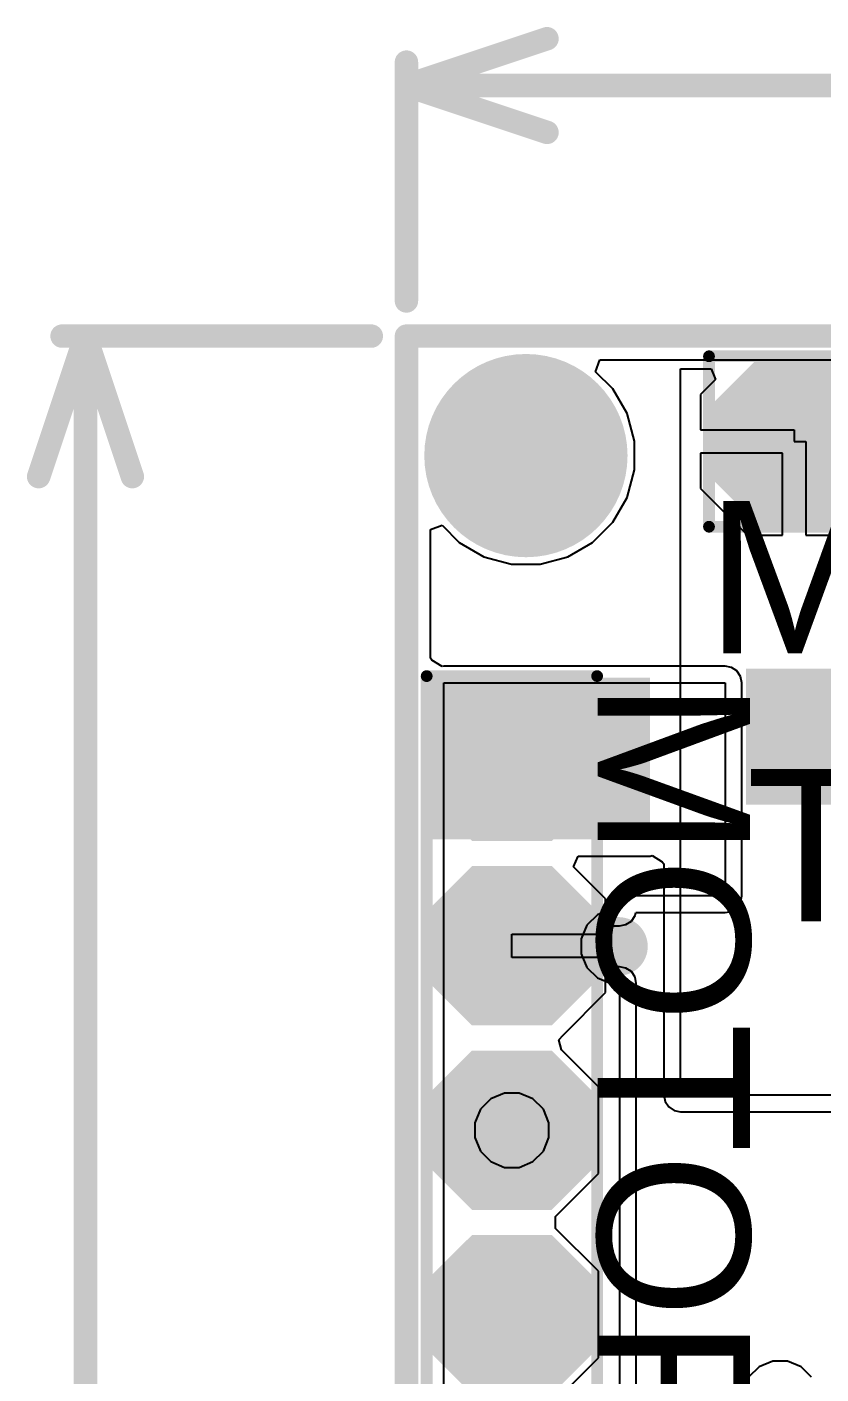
# Model space of a CAD drawing. Header units: millimetres. Extents: x -5.5 to 48.8, y -1.4 to 42.1.
# Drawn here: x -5.41 to 3.2, y 27.45 to 42.06 of the extents above; entities that cross this region are included whole.
import ezdxf

# ---------------------------------------------------------------- set-up
doc = ezdxf.new("R2010")
doc.units = ezdxf.units.MM
for name, color, linetype in [('BottomLayer', 5, 'Continuous'), ('BottomSolder', 6, 'Continuous'), ('Mechanical1', 6, 'Continuous'), ('Mechanical2', 216, 'Continuous'), ('MultiLayer', 9, 'Continuous'), ('PadHoleLayer', 156, 'Continuous'), ('TopLayer', 1, 'Continuous'), ('TopOverlay', 2, 'Continuous'), ('TopPaste', 8, 'Continuous'), ('TopSolder', 216, 'Continuous'), ('ViaHoleLayer', 16, 'Continuous')]:
    doc.layers.add(name, color=color, linetype=linetype)
doc.styles.add('Arial', font='', dxfattribs={"height": 0.2})
doc.styles.get('Arial').set_extended_font_data('Arial')

# ---------------------------------------------------------------- blocks, each defined once
blk = doc.blocks.new('LED_0805_14')
at = {"layer": 'TopLayer'}
for points in [[(-1.65, 0.6), (-0.45, 0.6), (-0.45, -0.6), (-1.65, -0.6)], [(0.45, 0.6), (1.65, 0.6), (1.65, -0.6), (0.45, -0.6)]]:
    blk.add_hatch(color=1, dxfattribs=at).paths.add_polyline_path(points)
at = {"layer": 'TopOverlay'}
blk.add_hatch(color=2, dxfattribs=at).paths.add_polyline_path([(1.731, -0.736), (2.794, -0.736), (2.794, 0.737), (1.731, 0.737)])
at = {"layer": 'TopPaste'}
for points in [[(-1.65, 0.6), (-0.45, 0.6), (-0.45, -0.6), (-1.65, -0.6)], [(0.45, 0.6), (1.65, 0.6), (1.65, -0.6), (0.45, -0.6)]]:
    blk.add_hatch(color=8, dxfattribs=at).paths.add_polyline_path(points)
at = {"layer": 'TopSolder'}
for points in [[(-1.752, 0.702), (-0.348, 0.702), (-0.348, -0.702), (-1.752, -0.702)], [(0.348, 0.702), (1.752, 0.702), (1.752, -0.702), (0.348, -0.702)]]:
    blk.add_hatch(color=216, dxfattribs=at).paths.add_polyline_path(points)
at = {"layer": 'TopOverlay', "const_width": 0.127}
for points in [[(-0.479, 0.681), (-1.727, 0.681)], [(-1.727, 0.681), (-1.727, -0.681)], [(1.731, 0.686), (0.483, 0.686)], [(1.731, 0.686), (1.731, -0.677)], [(-0.479, -0.681), (-1.727, -0.681)], [(1.731, -0.677), (0.483, -0.677)]]:
    blk.add_lwpolyline(points, dxfattribs=at)
at = {"layer": 'TopOverlay', "const_width": 0.0635}
for points in [[(-1.759, 0.681, 1), (-1.695, 0.681, 1)], [(-1.759, 0.681, 1), (-1.695, 0.681, 1)], [(-0.511, 0.681, 1), (-0.447, 0.681, 1)], [(0.451, 0.686, 1), (0.514, 0.686, 1)], [(1.699, 0.686, 1), (1.763, 0.686, 1)], [(1.699, 0.686, 1), (1.763, 0.686, 1)], [(-1.759, -0.681, 1), (-1.695, -0.681, 1)], [(-1.759, -0.681, 1), (-1.695, -0.681, 1)], [(-0.511, -0.681, 1), (-0.447, -0.681, 1)], [(0.451, -0.677, 1), (0.514, -0.677, 1)], [(1.699, -0.677, 1), (1.763, -0.677, 1)], [(1.699, -0.677, 1), (1.763, -0.677, 1)]]:
    blk.add_lwpolyline(points, format="xyb", close=True, dxfattribs=at)
blk = doc.blocks.new('SMD_PADS__1X8__2_54MM_34')
at = {"layer": 'TopLayer'}
for points in [[(0.381, 0.762), (-0.381, 0.762), (-0.762, 0.381), (-0.762, -0.381), (-0.381, -0.762), (0.381, -0.762), (0.762, -0.381), (0.762, 0.381)], [(2.381, 0.762), (1.619, 0.762), (1.238, 0.381), (1.238, -0.381), (1.619, -0.762), (2.381, -0.762), (2.762, -0.381), (2.762, 0.381)], [(4.381, 0.762), (3.619, 0.762), (3.238, 0.381), (3.238, -0.381), (3.619, -0.762), (4.381, -0.762), (4.762, -0.381), (4.762, 0.381)], [(6.381, 0.762), (5.619, 0.762), (5.238, 0.381), (5.238, -0.381), (5.619, -0.762), (6.381, -0.762), (6.762, -0.381), (6.762, 0.381)], [(8.381, 0.762), (7.619, 0.762), (7.238, 0.381), (7.238, -0.381), (7.619, -0.762), (8.381, -0.762), (8.762, -0.381), (8.762, 0.381)], [(10.381, 0.762), (9.619, 0.762), (9.238, 0.381), (9.238, -0.381), (9.619, -0.762), (10.381, -0.762), (10.762, -0.381), (10.762, 0.381)], [(12.381, 0.762), (11.619, 0.762), (11.238, 0.381), (11.238, -0.381), (11.619, -0.762), (12.381, -0.762), (12.762, -0.381), (12.762, 0.381)], [(14.381, 0.762), (13.619, 0.762), (13.238, 0.381), (13.238, -0.381), (13.619, -0.762), (14.381, -0.762), (14.762, -0.381), (14.762, 0.381)]]:
    blk.add_hatch(color=1, dxfattribs=at).paths.add_polyline_path(points)
at = {"layer": 'TopPaste'}
for points in [[(0.381, 0.762), (-0.381, 0.762), (-0.762, 0.381), (-0.762, -0.381), (-0.381, -0.762), (0.381, -0.762), (0.762, -0.381), (0.762, 0.381)], [(2.381, 0.762), (1.619, 0.762), (1.238, 0.381), (1.238, -0.381), (1.619, -0.762), (2.381, -0.762), (2.762, -0.381), (2.762, 0.381)], [(4.381, 0.762), (3.619, 0.762), (3.238, 0.381), (3.238, -0.381), (3.619, -0.762), (4.381, -0.762), (4.762, -0.381), (4.762, 0.381)], [(6.381, 0.762), (5.619, 0.762), (5.238, 0.381), (5.238, -0.381), (5.619, -0.762), (6.381, -0.762), (6.762, -0.381), (6.762, 0.381)], [(8.381, 0.762), (7.619, 0.762), (7.238, 0.381), (7.238, -0.381), (7.619, -0.762), (8.381, -0.762), (8.762, -0.381), (8.762, 0.381)], [(10.381, 0.762), (9.619, 0.762), (9.238, 0.381), (9.238, -0.381), (9.619, -0.762), (10.381, -0.762), (10.762, -0.381), (10.762, 0.381)], [(12.381, 0.762), (11.619, 0.762), (11.238, 0.381), (11.238, -0.381), (11.619, -0.762), (12.381, -0.762), (12.762, -0.381), (12.762, 0.381)], [(14.381, 0.762), (13.619, 0.762), (13.238, 0.381), (13.238, -0.381), (13.619, -0.762), (14.381, -0.762), (14.762, -0.381), (14.762, 0.381)]]:
    blk.add_hatch(color=8, dxfattribs=at).paths.add_polyline_path(points)
at = {"layer": 'TopSolder'}
for points in [[(0.432, 0.864), (-0.432, 0.864), (-0.864, 0.432), (-0.864, -0.432), (-0.432, -0.864), (0.432, -0.864), (0.864, -0.432), (0.864, 0.432)], [(2.432, 0.864), (1.568, 0.864), (1.136, 0.432), (1.136, -0.432), (1.568, -0.864), (2.432, -0.864), (2.864, -0.432), (2.864, 0.432)], [(4.432, 0.864), (3.568, 0.864), (3.136, 0.432), (3.136, -0.432), (3.568, -0.864), (4.432, -0.864), (4.864, -0.432), (4.864, 0.432)], [(6.432, 0.864), (5.568, 0.864), (5.136, 0.432), (5.136, -0.432), (5.568, -0.864), (6.432, -0.864), (6.864, -0.432), (6.864, 0.432)], [(8.432, 0.864), (7.568, 0.864), (7.136, 0.432), (7.136, -0.432), (7.568, -0.864), (8.432, -0.864), (8.864, -0.432), (8.864, 0.432)], [(10.432, 0.864), (9.568, 0.864), (9.136, 0.432), (9.136, -0.432), (9.568, -0.864), (10.432, -0.864), (10.864, -0.432), (10.864, 0.432)], [(12.432, 0.864), (11.568, 0.864), (11.136, 0.432), (11.136, -0.432), (11.568, -0.864), (12.432, -0.864), (12.864, -0.432), (12.864, 0.432)], [(14.432, 0.864), (13.568, 0.864), (13.136, 0.432), (13.136, -0.432), (13.568, -0.864), (14.432, -0.864), (14.864, -0.432), (14.864, 0.432)]]:
    blk.add_hatch(color=216, dxfattribs=at).paths.add_polyline_path(points)
at = {"layer": 'TopOverlay', "const_width": 0.127}
for points in [[(-0.924, 0.924), (14.924, 0.924)], [(-0.924, -0.924), (-0.924, 0.924)], [(14.924, -0.924), (14.924, 0.924)], [(-0.924, -0.924), (14.924, -0.924)]]:
    blk.add_lwpolyline(points, dxfattribs=at)
at = {"layer": 'TopOverlay', "const_width": 0.0635}
for points in [[(-0.956, 0.924, 1), (-0.892, 0.924, 1)], [(-0.956, 0.924, 1), (-0.892, 0.924, 1)], [(14.892, 0.924, 1), (14.956, 0.924, 1)], [(14.892, 0.924, 1), (14.956, 0.924, 1)], [(-0.956, -0.924, 1), (-0.892, -0.924, 1)], [(-0.956, -0.924, 1), (-0.892, -0.924, 1)], [(14.892, -0.924, 1), (14.956, -0.924, 1)], [(14.892, -0.924, 1), (14.956, -0.924, 1)]]:
    blk.add_lwpolyline(points, format="xyb", close=True, dxfattribs=at)
blk = doc.blocks.new('SMD_PADS__1X8__2_54MM_36')
at = {"layer": 'TopLayer'}
for points in [[(0.381, 0.762), (-0.381, 0.762), (-0.762, 0.381), (-0.762, -0.381), (-0.381, -0.762), (0.381, -0.762), (0.762, -0.381), (0.762, 0.381)], [(2.381, 0.762), (1.619, 0.762), (1.238, 0.381), (1.238, -0.381), (1.619, -0.762), (2.381, -0.762), (2.762, -0.381), (2.762, 0.381)], [(4.381, 0.762), (3.619, 0.762), (3.238, 0.381), (3.238, -0.381), (3.619, -0.762), (4.381, -0.762), (4.762, -0.381), (4.762, 0.381)], [(6.381, 0.762), (5.619, 0.762), (5.238, 0.381), (5.238, -0.381), (5.619, -0.762), (6.381, -0.762), (6.762, -0.381), (6.762, 0.381)]]:
    blk.add_hatch(color=1, dxfattribs=at).paths.add_polyline_path(points)
at = {"layer": 'TopPaste'}
for points in [[(0.381, 0.762), (-0.381, 0.762), (-0.762, 0.381), (-0.762, -0.381), (-0.381, -0.762), (0.381, -0.762), (0.762, -0.381), (0.762, 0.381)], [(2.381, 0.762), (1.619, 0.762), (1.238, 0.381), (1.238, -0.381), (1.619, -0.762), (2.381, -0.762), (2.762, -0.381), (2.762, 0.381)], [(4.381, 0.762), (3.619, 0.762), (3.238, 0.381), (3.238, -0.381), (3.619, -0.762), (4.381, -0.762), (4.762, -0.381), (4.762, 0.381)], [(6.381, 0.762), (5.619, 0.762), (5.238, 0.381), (5.238, -0.381), (5.619, -0.762), (6.381, -0.762), (6.762, -0.381), (6.762, 0.381)]]:
    blk.add_hatch(color=8, dxfattribs=at).paths.add_polyline_path(points)
at = {"layer": 'TopSolder'}
for points in [[(0.432, 0.864), (-0.432, 0.864), (-0.864, 0.432), (-0.864, -0.432), (-0.432, -0.864), (0.432, -0.864), (0.864, -0.432), (0.864, 0.432)], [(2.432, 0.864), (1.568, 0.864), (1.136, 0.432), (1.136, -0.432), (1.568, -0.864), (2.432, -0.864), (2.864, -0.432), (2.864, 0.432)], [(4.432, 0.864), (3.568, 0.864), (3.136, 0.432), (3.136, -0.432), (3.568, -0.864), (4.432, -0.864), (4.864, -0.432), (4.864, 0.432)], [(6.432, 0.864), (5.568, 0.864), (5.136, 0.432), (5.136, -0.432), (5.568, -0.864), (6.432, -0.864), (6.864, -0.432), (6.864, 0.432)]]:
    blk.add_hatch(color=216, dxfattribs=at).paths.add_polyline_path(points)
at = {"layer": 'TopOverlay', "const_width": 0.127}
for points in [[(14.924, 0.924), (-0.924, 0.924)], [(-0.924, -0.924), (-0.924, 0.924)], [(-0.924, -0.924), (14.924, -0.924)]]:
    blk.add_lwpolyline(points, dxfattribs=at)
at = {"layer": 'TopOverlay', "const_width": 0.0635}
for points in [[(-0.956, 0.924, 1), (-0.892, 0.924, 1)], [(-0.956, 0.924, 1), (-0.892, 0.924, 1)], [(-0.956, -0.924, 1), (-0.892, -0.924, 1)], [(-0.956, -0.924, 1), (-0.892, -0.924, 1)]]:
    blk.add_lwpolyline(points, format="xyb", close=True, dxfattribs=at)

msp = doc.modelspace()

# ---------------------------------------------------------------- hatches: boundary and pattern name
at = {"layer": 'BottomLayer'}
h = msp.add_hatch(color=5, dxfattribs=at)
edge = h.paths.add_edge_path()
edge.add_arc((0, 37.414), 1, 0, 360)
h = msp.add_hatch(color=5, dxfattribs=at)
edge = h.paths.add_edge_path()
edge.add_arc((1.067, 34.696), 0.225, 0, 360)
h = msp.add_hatch(color=5, dxfattribs=at)
edge = h.paths.add_edge_path()
edge.add_arc((1.067, 33.475), 0.225, 0, 360)
h = msp.add_hatch(color=5, dxfattribs=at)
edge = h.paths.add_edge_path()
edge.add_arc((1.003, 32.092), 0.225, 0, 360)
h = msp.add_hatch(color=5, dxfattribs=at)
edge = h.paths.add_edge_path()
edge.add_arc((-0.152, 30.099), 0.225, 0, 360)
at = {"layer": 'BottomSolder'}
h = msp.add_hatch(color=6, dxfattribs=at)
edge = h.paths.add_edge_path()
edge.add_arc((0, 37.414), 1.102, 0, 360)
at = {"layer": 'MultiLayer'}
h = msp.add_hatch(color=9, dxfattribs=at)
edge = h.paths.add_edge_path()
edge.add_arc((0, 37.414), 1, 0, 360)
at = {"layer": 'PadHoleLayer'}
h = msp.add_hatch(color=156, dxfattribs=at)
edge = h.paths.add_edge_path()
edge.add_arc((0, 37.414), 1, 0, 360)
at = {"layer": 'TopLayer'}
h = msp.add_hatch(color=1, dxfattribs=at)
edge = h.paths.add_edge_path()
edge.add_arc((0, 37.414), 1, 0, 360)
msp.add_hatch(color=1, dxfattribs=at).paths.add_polyline_path([(-1.016, 33.253), (1.346, 33.253), (1.346, 35.006), (-1.016, 35.006)])
h = msp.add_hatch(color=1, dxfattribs=at)
edge = h.paths.add_edge_path()
edge.add_arc((1.067, 34.696), 0.225, 0, 360)
h = msp.add_hatch(color=1, dxfattribs=at)
edge = h.paths.add_edge_path()
edge.add_arc((1.067, 33.475), 0.225, 0, 360)
h = msp.add_hatch(color=1, dxfattribs=at)
edge = h.paths.add_edge_path()
edge.add_arc((1.003, 32.092), 0.225, 0, 360)
h = msp.add_hatch(color=1, dxfattribs=at)
edge = h.paths.add_edge_path()
edge.add_arc((-0.152, 30.099), 0.225, 0, 360)
at = {"layer": 'TopSolder'}
h = msp.add_hatch(color=216, dxfattribs=at)
edge = h.paths.add_edge_path()
edge.add_arc((0, 37.414), 1.102, 0, 360)
at = {"layer": 'ViaHoleLayer'}
h = msp.add_hatch(color=16, dxfattribs=at)
edge = h.paths.add_edge_path()
edge.add_arc((1.067, 34.696), 0.1, 0, 360)
h = msp.add_hatch(color=16, dxfattribs=at)
edge = h.paths.add_edge_path()
edge.add_arc((1.067, 33.475), 0.1, 0, 360)
h = msp.add_hatch(color=16, dxfattribs=at)
edge = h.paths.add_edge_path()
edge.add_arc((1.003, 32.092), 0.1, 0, 360)
h = msp.add_hatch(color=16, dxfattribs=at)
edge = h.paths.add_edge_path()
edge.add_arc((-0.152, 30.099), 0.1, 0, 360)

# ---------------------------------------------------------------- linework, layer by layer
at = {"layer": 'BottomLayer'}
for p, q in [((0.756, 38.324), (0.803, 38.451)), ((0.803, 38.451), (13.209, 38.451)), ((0.942, 38.137), (0.756, 38.324)), ((1.098, 37.869), (0.942, 38.137)), ((1.178, 37.569), (1.098, 37.869)), ((1.178, 37.259), (1.178, 37.569)), ((1.098, 36.96), (1.178, 37.259)), ((0.942, 36.691), (1.098, 36.96)), ((0.723, 36.472), (0.942, 36.691)), ((-1.036, 36.611), (-0.909, 36.658)), ((-1.036, 35.218), (-1.036, 36.611)), ((-0.909, 36.658), (-0.723, 36.472)), ((-0.723, 36.472), (-0.455, 36.317)), ((0.455, 36.317), (0.723, 36.472)), ((-0.455, 36.317), (-0.155, 36.236)), ((-0.155, 36.236), (0.155, 36.236)), ((0.155, 36.236), (0.455, 36.317)), ((-1.019, 35.196), (-1.036, 35.218)), ((-0.909, 35.128), (-1.019, 35.196)), ((-0.889, 35.132), (-0.909, 35.128)), ((2.159, 35.132), (-0.889, 35.132)), ((2.228, 35.118), (2.159, 35.132)), ((2.287, 35.079), (2.228, 35.118)), ((2.326, 35.02), (2.287, 35.079)), ((-0.889, 11.43), (-0.889, 34.95)), ((-0.889, 34.95), (2.159, 34.95)), ((2.159, 34.95), (2.159, 32.639)), ((2.34, 34.95), (2.326, 35.02)), ((2.34, 32.639), (2.34, 34.95)), ((2.159, 32.639), (1.016, 32.639)), ((1.016, 32.639), (1.016, 32.495)), ((2.326, 32.57), (2.34, 32.639)), ((0.775, 32.434), (0.662, 32.321)), ((0.923, 32.495), (0.775, 32.434)), ((1.016, 32.495), (0.923, 32.495)), ((1.183, 32.426), (1.19, 32.458)), ((1.19, 32.458), (2.159, 32.458)), ((2.159, 32.458), (2.228, 32.472)), ((2.228, 32.472), (2.287, 32.511)), ((2.287, 32.511), (2.326, 32.57)), ((0.662, 32.321), (0.6, 32.173)), ((0.878, 32.28), (0.959, 32.314)), ((0.959, 32.314), (1.016, 32.314)), ((1.016, 32.314), (1.085, 32.328)), ((1.085, 32.328), (1.144, 32.367)), ((1.144, 32.367), (1.183, 32.426)), ((0.6, 32.173), (0.6, 32.012)), ((0.782, 32.136), (0.816, 32.218)), ((0.816, 32.218), (0.878, 32.28)), ((0.6, 32.012), (0.662, 31.864)), ((0.782, 32.048), (0.782, 32.136)), ((0.816, 31.967), (0.782, 32.048)), ((0.662, 31.864), (0.775, 31.751)), ((0.878, 31.905), (0.816, 31.967)), ((0.959, 31.871), (0.878, 31.905)), ((1.016, 31.871), (0.959, 31.871)), ((1.085, 31.857), (1.016, 31.871)), ((1.144, 31.818), (1.085, 31.857)), ((0.775, 31.751), (0.923, 31.69)), ((1.183, 31.759), (1.144, 31.818)), ((1.197, 31.69), (1.183, 31.759)), ((0.923, 31.69), (1.016, 31.69)), ((1.016, 31.69), (1.016, 25.786)), ((1.197, 26.238), (1.197, 31.69)), ((-0.381, 30.44), (-0.494, 30.327)), ((-0.233, 30.502), (-0.381, 30.44)), ((-0.072, 30.502), (-0.233, 30.502)), ((0.076, 30.44), (-0.072, 30.502)), ((0.189, 30.327), (0.076, 30.44)), ((-0.494, 30.327), (-0.555, 30.179)), ((0.25, 30.179), (0.189, 30.327)), ((-0.555, 30.179), (-0.555, 30.019)), ((0.25, 30.019), (0.25, 30.179)), ((-0.555, 30.019), (-0.494, 29.871)), ((0.189, 29.871), (0.25, 30.019)), ((-0.494, 29.871), (-0.381, 29.758)), ((0.076, 29.758), (0.189, 29.871)), ((-0.381, 29.758), (-0.233, 29.696)), ((-0.233, 29.696), (-0.072, 29.696)), ((-0.072, 29.696), (0.076, 29.758)), ((2.528, 27.533), (2.415, 27.419)), ((2.676, 27.594), (2.528, 27.533)), ((2.837, 27.594), (2.676, 27.594)), ((2.985, 27.533), (2.837, 27.594)), ((3.098, 27.419), (2.985, 27.533))]:
    msp.add_line(p, q, dxfattribs=at)
at = {"layer": 'Mechanical1', "const_width": 0.254}
for points in [[(-1.295, 41.427), (0.229, 41.935)], [(-1.295, 39.091), (-1.295, 41.681)], [(-1.295, 41.427), (0.229, 40.919)], [(-1.295, 41.427), (16.036, 41.427)], [(-5.283, 37.186), (-4.775, 38.71)], [(-5.029, 38.71), (-1.676, 38.71)], [(-4.775, 38.71), (-4.267, 37.186)], [(-4.775, 25.565), (-4.775, 38.71)]]:
    msp.add_lwpolyline(points, dxfattribs=at)
at = {"layer": 'Mechanical1', "const_width": 0.127}
for points in [[(0.165, 41.935, 1), (0.292, 41.935, 1)], [(-1.359, 41.681, 1), (-1.232, 41.681, 1)], [(-1.359, 41.427, 1), (-1.232, 41.427, 1)], [(-1.359, 41.427, 1), (-1.232, 41.427, 1)], [(-1.359, 41.427, 1), (-1.232, 41.427, 1)], [(0.165, 40.919, 1), (0.292, 40.919, 1)], [(-1.359, 39.091, 1), (-1.232, 39.091, 1)], [(-5.093, 38.71, 1), (-4.966, 38.71, 1)], [(-4.839, 38.71, 1), (-4.712, 38.71, 1)], [(-4.839, 38.71, 1), (-4.712, 38.71, 1)], [(-4.839, 38.71, 1), (-4.712, 38.71, 1)], [(-1.74, 38.71, 1), (-1.613, 38.71, 1)], [(-5.347, 37.186, 1), (-5.22, 37.186, 1)], [(-4.331, 37.186, 1), (-4.204, 37.186, 1)]]:
    msp.add_lwpolyline(points, format="xyb", close=True, dxfattribs=at)
at = {"layer": 'Mechanical2', "const_width": 0.254}
for points in [[(-1.295, 38.71), (48.705, 38.71)], [(-1.295, -1.29), (-1.295, 38.71)]]:
    msp.add_lwpolyline(points, dxfattribs=at)
at = {"layer": 'Mechanical2', "const_width": 0.127}
msp.add_lwpolyline([(-1.359, 38.71, 1), (-1.232, 38.71, 1)], format="xyb", close=True, dxfattribs=at)
msp.add_lwpolyline([(-1.359, 38.71, 1), (-1.232, 38.71, 1)], format="xyb", close=True, dxfattribs=at)
at = {"layer": 'TopLayer'}
for p, q in [((1.676, 30.48), (1.676, 38.355)), ((1.676, 38.355), (2.007, 38.355)), ((2.007, 38.355), (2.056, 38.238)), ((2.056, 38.238), (1.893, 38.075)), ((1.893, 38.075), (1.893, 37.694)), ((1.893, 37.694), (2.909, 37.694)), ((2.909, 37.694), (2.909, 37.567)), ((2.909, 37.567), (3.036, 37.567)), ((3.036, 37.567), (3.036, 36.551)), ((2.782, 37.44), (1.893, 37.44)), ((1.893, 37.44), (1.893, 37.059)), ((2.782, 36.551), (2.782, 37.44)), ((1.893, 37.059), (2.401, 36.551)), ((2.401, 36.551), (2.782, 36.551)), ((3.036, 36.551), (3.417, 36.551)), ((0.516, 32.955), (0.565, 33.072)), ((0.565, 33.072), (1.346, 33.072)), ((1.346, 33.072), (1.368, 33.076)), ((1.368, 33.076), (1.477, 33.009)), ((0.864, 32.607), (0.516, 32.955)), ((1.477, 33.009), (1.495, 32.986)), ((1.495, 32.986), (1.495, 30.48)), ((0.864, 32.226), (0.864, 32.607)), ((-0.152, 31.972), (-0.152, 32.226)), ((-0.152, 32.226), (0.864, 32.226)), ((0.864, 31.972), (-0.152, 31.972)), ((0.864, 31.591), (0.864, 31.972)), ((0.403, 31.13), (0.864, 31.591)), ((0.356, 31.08), (0.403, 31.13)), ((0.387, 30.969), (0.356, 31.08)), ((0.787, 30.569), (0.387, 30.969)), ((0.787, 29.629), (0.787, 30.569)), ((1.495, 30.48), (1.509, 30.411)), ((1.509, 30.411), (1.548, 30.352)), ((9.398, 30.48), (1.676, 30.48)), ((1.548, 30.352), (1.607, 30.313)), ((1.607, 30.313), (1.676, 30.299)), ((1.676, 30.299), (9.398, 30.299)), ((0.322, 29.164), (0.787, 29.629)), ((0.32, 29.099), (0.322, 29.164)), ((0.322, 29.034), (0.32, 29.099)), ((0.787, 28.569), (0.322, 29.034)), ((0.787, 27.629), (0.787, 28.569)), ((0.322, 27.164), (0.787, 27.629)), ((2.528, 27.533), (2.415, 27.419)), ((2.676, 27.594), (2.528, 27.533)), ((2.837, 27.594), (2.676, 27.594)), ((2.985, 27.533), (2.837, 27.594)), ((3.098, 27.419), (2.985, 27.533))]:
    msp.add_line(p, q, dxfattribs=at)
for points, const_width in [([(-0.152, 34.099), (-0.089, 34.163)], 0.381), ([(-0.146, 32.092), (1.003, 32.092)], 0.635), ([(-0.47, 30.086), (-0.457, 30.099)], 0.635), ([(-0.457, 30.099), (-0.152, 30.099)], 0.635)]:
    msp.add_lwpolyline(points, dxfattribs=dict(at, const_width=const_width))
for points, const_width in [([(-0.184, 34.163, 1), (0.007, 34.163, 1)], 0.191), ([(-0.248, 34.099, 1), (-0.057, 34.099, 1)], 0.191), ([(-0.305, 32.092, 1), (0.013, 32.092, 1)], 0.318), ([(0.845, 32.092, 1), (1.162, 32.092, 1)], 0.318), ([(-0.629, 30.086, 1), (-0.311, 30.086, 1)], 0.318), ([(-0.616, 30.099, 1), (-0.298, 30.099, 1)], 0.318), ([(-0.616, 30.099, 1), (-0.298, 30.099, 1)], 0.318), ([(-0.311, 30.099, 1), (0.006, 30.099, 1)], 0.318)]:
    msp.add_lwpolyline(points, format="xyb", close=True, dxfattribs=dict(at, const_width=const_width))

# ---------------------------------------------------------------- block references
msp.add_blockref('SMD_PADS__1X8__2_54MM_34', (2.909, 37.567))
for name, p, rotation in [('SMD_PADS__1X8__2_54MM_36', (-0.152, 34.099), 270), ('LED_0805_14', (5.182, 34.366), 180)]:
    msp.add_blockref(name, p, dxfattribs=dict(rotation=rotation))

# ---------------------------------------------------------------- texts
at = {"layer": 'TopOverlay', "style": 'Arial'}
for s, rotation, p in [('MOTOR 3', 360, (1.952, 35.27)), ('MOTOR 1', 270, (0.777, 34.976)), ('TEST', 360, (2.388, 32.364))]:
    msp.add_text(s, height=1.651, rotation=rotation, dxfattribs=at).set_placement(p)

doc.saveas('drawing.dxf')
